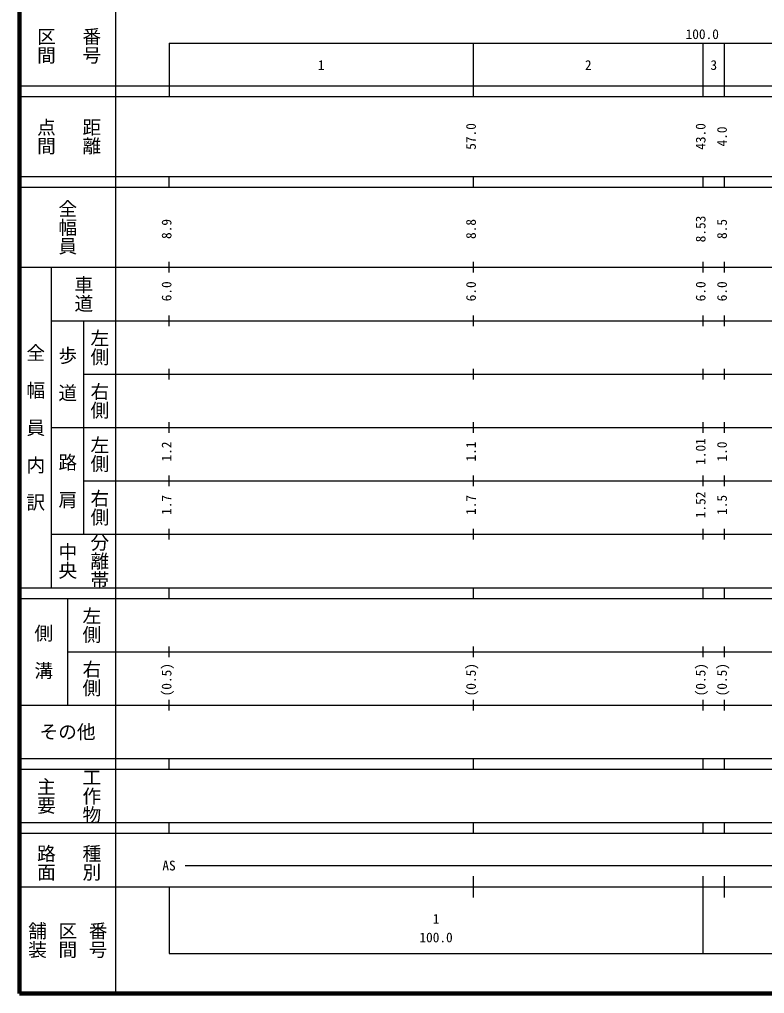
# Model space of a CAD drawing. Units: millimetres on the paper, enlarged 1000 times. Extents: x 40000 to 680000, y 20000 to 380000.
# Drawn here: x 40000 to 179503, y 20000 to 202409 of the extents above; entities that cross this region are included whole.
import ezdxf
from ezdxf.enums import TextEntityAlignment as Align

# ---------------------------------------------------------------- set-up
doc = ezdxf.new("R2010")
doc.units = ezdxf.units.MM
doc.header["$LTSCALE"] = 1000
doc.layers.add('M-TTL', color=2, linetype='Continuous', lineweight=140)
doc.layers.add('M-TTL-BAND', color=7, linetype='Continuous', lineweight=25)
doc.styles.add('@ＭＳ ゴシック', font='')
doc.styles.add('ＭＳ ゴシック', font='')
doc.styles.get('@ＭＳ ゴシック').set_extended_font_data('@MS Gothic')
doc.styles.get('ＭＳ ゴシック').set_extended_font_data('MS Gothic')

msp = doc.modelspace()

# ---------------------------------------------------------------- linework, layer by layer
at = {"layer": 'M-TTL'}
for p, q in [((40000, 380000), (40000, 20000)), ((40000, 20000), (680000, 20000))]:
    msp.add_line(p, q, dxfattribs=at)
at = {"layer": 'M-TTL-BAND'}
for p, q in [((58000, 370000), (58000, 20000)), ((68000, 198000), (579000, 198000)), ((68000, 198000), (68000, 188000)), ((125000, 188000), (125000, 198000)), ((168000, 188000), (168000, 198000)), ((172000, 188000), (172000, 198000)), ((40000, 190000), (579000, 190000)), ((40000, 188000), (579000, 188000)), ((40000, 173000), (579000, 173000)), ((68000, 171000), (68000, 173000)), ((125000, 171000), (125000, 173000)), ((168000, 171000), (168000, 173000)), ((172000, 171000), (172000, 173000)), ((40000, 171000), (579000, 171000)), ((68000, 155000), (68000, 157000)), ((125000, 155000), (125000, 157000)), ((168000, 155000), (168000, 157000)), ((172000, 155000), (172000, 157000)), ((40000, 156000), (579000, 156000)), ((46000, 96000), (46000, 156000)), ((46000, 146000), (579000, 146000)), ((52000, 146000), (52000, 106000)), ((68000, 145000), (68000, 147000)), ((125000, 145000), (125000, 147000)), ((168000, 145000), (168000, 147000)), ((172000, 145000), (172000, 147000)), ((68000, 135000), (68000, 137000)), ((125000, 135000), (125000, 137000)), ((168000, 135000), (168000, 137000)), ((172000, 135000), (172000, 137000)), ((52000, 136000), (579000, 136000)), ((46000, 126000), (579000, 126000)), ((68000, 125000), (68000, 127000)), ((125000, 125000), (125000, 127000)), ((168000, 125000), (168000, 127000)), ((172000, 125000), (172000, 127000)), ((68000, 115000), (68000, 117000)), ((125000, 115000), (125000, 117000)), ((168000, 115000), (168000, 117000)), ((172000, 115000), (172000, 117000)), ((52000, 116000), (579000, 116000)), ((46000, 106000), (579000, 106000)), ((68000, 105000), (68000, 107000)), ((125000, 105000), (125000, 107000)), ((168000, 105000), (168000, 107000)), ((172000, 105000), (172000, 107000)), ((40000, 96000), (579000, 96000)), ((68000, 94000), (68000, 96000)), ((125000, 94000), (125000, 96000)), ((168000, 94000), (168000, 96000)), ((172000, 94000), (172000, 96000)), ((40000, 94000), (579000, 94000)), ((49000, 94000), (49000, 74000)), ((49000, 84000), (579000, 84000)), ((68000, 83000), (68000, 85000)), ((125000, 83000), (125000, 85000)), ((168000, 83000), (168000, 85000)), ((172000, 83000), (172000, 85000)), ((68000, 73000), (68000, 75000)), ((125000, 73000), (125000, 75000)), ((168000, 73000), (168000, 75000)), ((172000, 73000), (172000, 75000)), ((40000, 74000), (579000, 74000)), ((40000, 64000), (579000, 64000)), ((68000, 62000), (68000, 64000)), ((125000, 62000), (125000, 64000)), ((168000, 62000), (168000, 64000)), ((172000, 62000), (172000, 64000)), ((40000, 62000), (579000, 62000)), ((40000, 52000), (579000, 52000)), ((68000, 50000), (68000, 52000)), ((125000, 50000), (125000, 52000)), ((168000, 50000), (168000, 52000)), ((172000, 50000), (172000, 52000)), ((40000, 50000), (579000, 50000)), ((71000, 44000), (565000, 44000)), ((125000, 38000), (125000, 42000)), ((168000, 27500), (168000, 42000)), ((172000, 38000), (172000, 42000)), ((40000, 40000), (579000, 40000)), ((68000, 40000), (68000, 27500)), ((68000, 27500), (579000, 27500))]:
    msp.add_line(p, q, dxfattribs=at)

# ---------------------------------------------------------------- texts
at = {"layer": 'M-TTL-BAND', "style": '@ＭＳ ゴシック'}
for s, p in [('番号', (53500, 197500)), ('区間', (45000, 197500)), ('点間', (45000, 180500)), ('距離', (53500, 180500)), ('全幅員', (49000, 163500)), ('車道', (52000, 151000)), ('左側', (55000, 141000)), ('全\u3000幅\u3000員\u3000内\u3000訳', (43000, 126000)), ('歩\u3000道', (49000, 136000)), ('右側', (55000, 131000)), ('左側', (55000, 121000)), ('路\u3000肩', (49000, 116000)), ('右側', (55000, 111000)), ('分離帯', (55000, 101000)), ('中央', (49000, 101000)), ('左側', (53500, 89000)), ('側\u3000溝', (44500, 84000)), ('右側', (53500, 79000)), ('主要', (45000, 57000)), ('工作物', (53500, 57000)), ('路面', (45000, 44500)), ('種別', (53500, 44500)), ('舗装', (43333, 30000)), ('区間', (49000, 30000)), ('番号', (54667, 30000))]:
    msp.add_text(s, height=2566, rotation=270, dxfattribs=at).set_placement(p, align=Align.MIDDLE_CENTER)
at = {"layer": 'M-TTL-BAND', "style": 'ＭＳ ゴシック'}
for s, p in [('100.0', (167844, 198195)), ('1', (96500, 192405)), ('2', (146500, 192405)), ('3', (170000, 192405)), ('AS', (68000, 42500)), ('1', (118000, 32523)), ('100.0', (118000, 29033))]:
    msp.add_text(s, height=1833, dxfattribs=at).set_placement(p, align=Align.BOTTOM_CENTER)
for s, p in [('57.0', (126000, 180500)), ('43.0', (169000, 180500)), ('4.0', (173000, 180500)), ('8.9', (69000, 163174)), ('8.8', (126000, 163174)), ('8.53', (169000, 163174)), ('8.5', (173000, 163174)), ('6.0', (69000, 151500)), ('6.0', (126000, 151500)), ('6.0', (169000, 151500)), ('6.0', (173000, 151500)), ('1.2', (69000, 121500)), ('1.1', (126000, 121500)), ('1.01', (169000, 121500)), ('1.0', (173000, 121500)), ('1.7', (69000, 111500)), ('1.7', (126000, 111500)), ('1.52', (169000, 111500)), ('1.5', (173000, 111500)), ('(0.5)', (69000, 78764)), ('(0.5)', (126000, 78764)), ('(0.5)', (169000, 78764)), ('(0.5)', (173000, 78764))]:
    msp.add_text(s, height=1833, rotation=90, dxfattribs=at).set_placement(p, align=Align.BOTTOM_CENTER)
msp.add_text('その他', height=2566, dxfattribs=at).set_placement((49000, 69000), align=Align.MIDDLE_CENTER)

doc.saveas('drawing.dxf')
